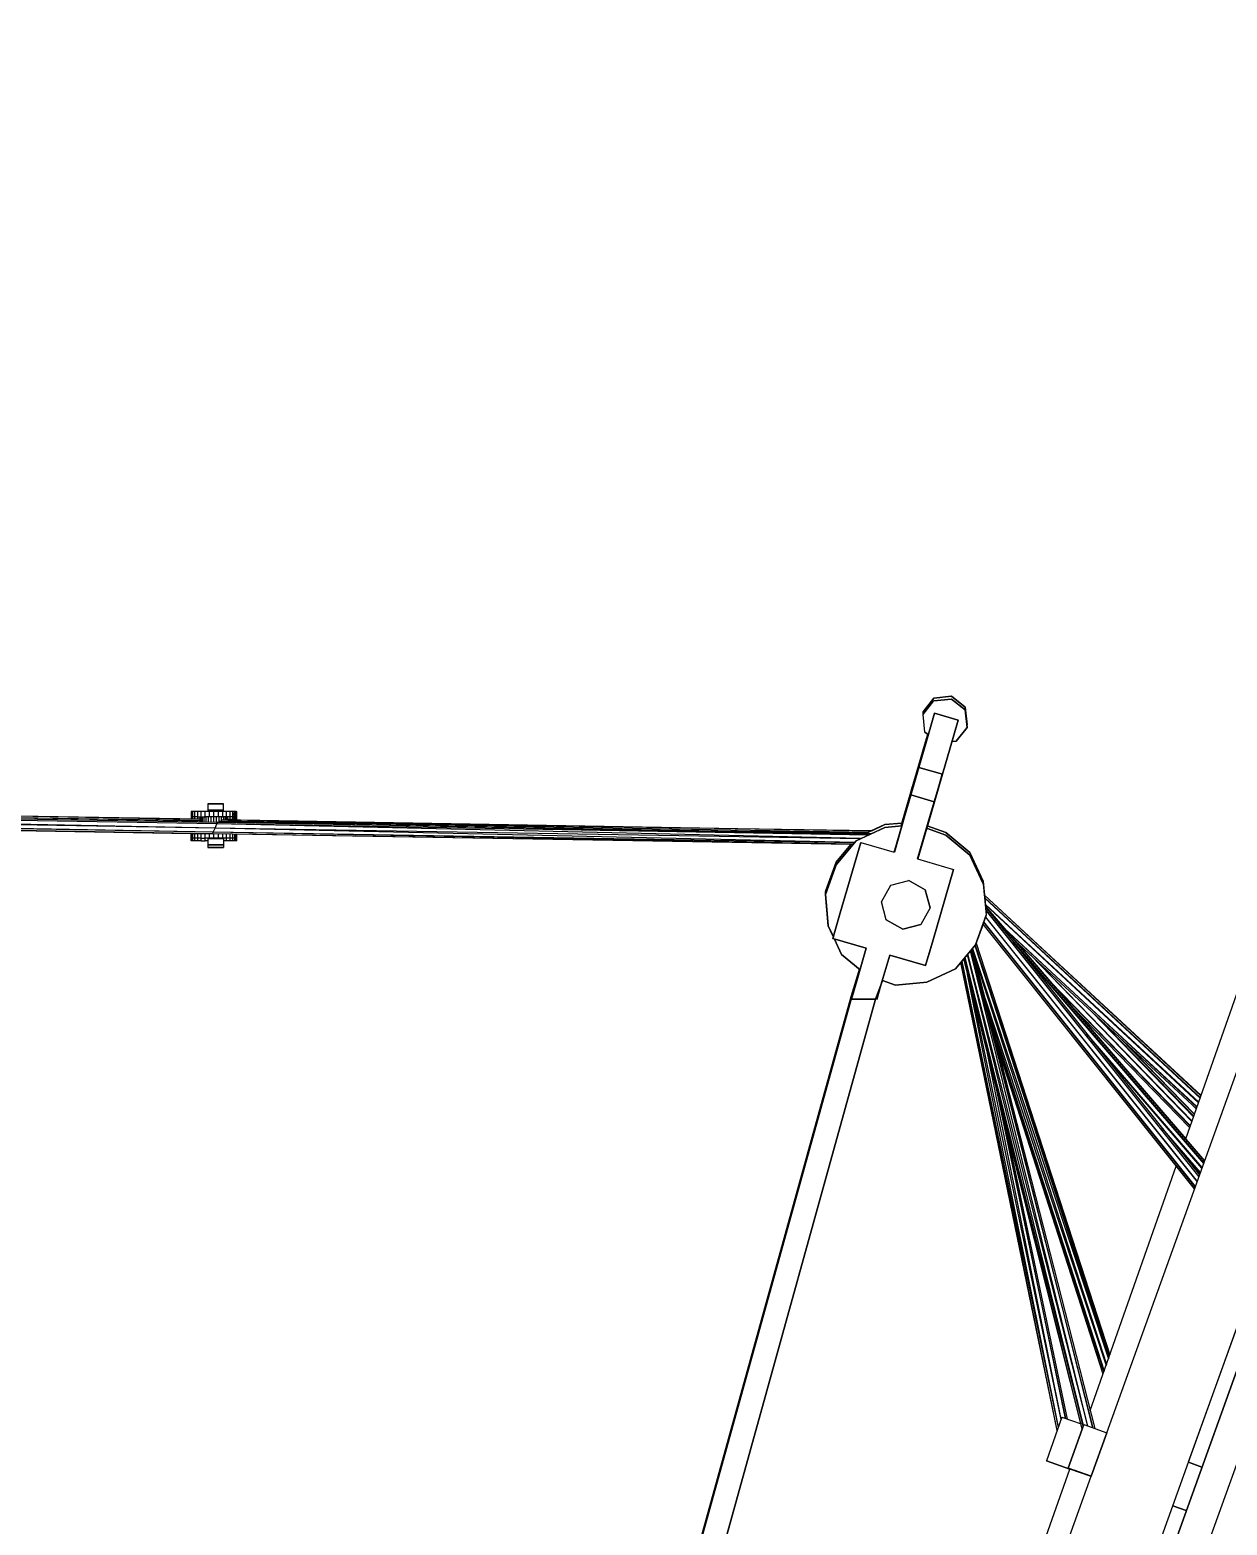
# Model space of a CAD drawing. Extents: x -32 to 51.8, y -51.6 to -5.5.
# Drawn here: x 43.039 to 45.111, y -14.666 to -12.079 of the extents above; entities that cross this region are included whole.
import ezdxf

# ---------------------------------------------------------------- set-up
doc = ezdxf.new("R2010")
doc.units = 0
doc.header["$MEASUREMENT"] = 0
doc.layers.get('0').update_dxf_attribs({"linetype": 'CONTINUOUS'})

msp = doc.modelspace()

# ---------------------------------------------------------------- linework, layer by layer
for p, q in [((45.0392, -13.9979), (45.7139, -12.0792)), ((45.9607, -12.0822), (43.226, -19.6834)), ((43.226, -19.6835), (45.9607, -12.0822)), ((46.012, -12.1007), (43.2774, -19.7019)), ((44.9025, -14.5065), (45.7689, -12.0982)), ((45.9101, -12.149), (45.0436, -14.5573)), ((45.0437, -14.5573), (45.9101, -12.149)), ((44.5846, -13.2593), (44.6035, -13.2356)), ((44.5846, -13.2593), (44.6035, -13.2356)), ((44.6035, -13.2356), (44.5846, -13.2593)), ((44.5846, -13.2639), (44.6035, -13.2402)), ((44.5846, -13.2639), (44.6035, -13.2402)), ((44.5846, -13.2593), (44.5975, -13.2431)), ((44.6338, -13.2322), (44.6035, -13.2356)), ((44.6035, -13.2356), (44.6338, -13.2322)), ((44.6035, -13.2356), (44.6338, -13.2322)), ((44.6035, -13.2356), (44.6035, -13.2356)), ((44.6035, -13.2356), (44.6035, -13.2356)), ((44.6338, -13.2369), (44.6035, -13.2402)), ((44.6035, -13.2402), (44.6338, -13.2369)), ((44.6575, -13.2512), (44.6338, -13.2322)), ((44.6338, -13.2322), (44.6575, -13.2512)), ((44.6397, -13.237), (44.6338, -13.2322)), ((44.6338, -13.2322), (44.6575, -13.2512)), ((44.6338, -13.2322), (44.6397, -13.237)), ((44.6575, -13.2558), (44.6338, -13.2369)), ((44.6338, -13.2369), (44.6575, -13.2558)), ((44.5846, -13.2593), (44.585, -13.2634)), ((44.585, -13.2634), (44.5846, -13.2593)), ((44.5846, -13.2593), (44.5846, -13.2593)), ((44.585, -13.2634), (44.5846, -13.2639)), ((44.5846, -13.2639), (44.585, -13.2634)), ((44.585, -13.2634), (44.5846, -13.2639)), ((44.5846, -13.2639), (44.585, -13.2634)), ((44.5846, -13.2639), (44.585, -13.2634)), ((44.5879, -13.2941), (44.5846, -13.2639)), ((44.5846, -13.2639), (44.5846, -13.2639)), ((44.5846, -13.2639), (44.5846, -13.2639)), ((44.6046, -13.2616), (44.5906, -13.3098)), ((44.5906, -13.3098), (44.6046, -13.2616)), ((44.6452, -13.2734), (44.6046, -13.2616)), ((44.6046, -13.2616), (44.6452, -13.2734)), ((44.6608, -13.2814), (44.6575, -13.2512)), ((44.6608, -13.2814), (44.6575, -13.2512)), ((44.6608, -13.2814), (44.6575, -13.2512)), ((44.6575, -13.2512), (44.6608, -13.2814)), ((44.6575, -13.2512), (44.6608, -13.2814)), ((44.6608, -13.2861), (44.6575, -13.2558)), ((44.6575, -13.2558), (44.6608, -13.2861)), ((44.5879, -13.2941), (44.5938, -13.2988)), ((44.5938, -13.2988), (44.5879, -13.2941)), ((44.5879, -13.2941), (44.5927, -13.298)), ((44.5927, -13.298), (44.5879, -13.2941)), ((44.6312, -13.3216), (44.6452, -13.2734)), ((44.6452, -13.2734), (44.6312, -13.3216)), ((44.6418, -13.3098), (44.6608, -13.2861)), ((44.6418, -13.3098), (44.6608, -13.2861)), ((44.6608, -13.2861), (44.6418, -13.3098)), ((44.6418, -13.3098), (44.6608, -13.2861)), ((44.6608, -13.2861), (44.6418, -13.3098)), ((44.6608, -13.2861), (44.6419, -13.3098)), ((44.6604, -13.282), (44.6608, -13.2814)), ((44.6608, -13.2814), (44.6604, -13.282)), ((44.6608, -13.2814), (44.6604, -13.282)), ((44.6608, -13.2814), (44.6604, -13.282)), ((44.6604, -13.282), (44.6608, -13.2861)), ((44.6608, -13.2861), (44.6608, -13.2861)), ((44.6608, -13.2861), (44.6608, -13.2861)), ((44.5906, -13.3052), (44.5774, -13.3507)), ((44.5906, -13.3052), (44.5774, -13.3507)), ((44.5774, -13.3507), (44.5906, -13.3052)), ((44.5906, -13.3098), (44.5774, -13.3553)), ((44.5774, -13.3553), (44.5906, -13.3098)), ((44.5774, -13.3507), (44.5889, -13.3111)), ((44.5774, -13.3553), (44.5891, -13.3149)), ((44.5889, -13.3157), (44.5774, -13.3553)), ((44.5906, -13.3052), (44.586, -13.3211)), ((44.5906, -13.3052), (44.5872, -13.3169)), ((44.5886, -13.312), (44.5906, -13.3052)), ((44.5906, -13.3052), (44.5927, -13.298)), ((44.5927, -13.298), (44.5906, -13.3052)), ((44.5927, -13.298), (44.5906, -13.3052)), ((44.5906, -13.3052), (44.5927, -13.298)), ((44.5906, -13.3052), (44.5927, -13.298)), ((44.5927, -13.298), (44.5906, -13.3052)), ((44.5906, -13.3052), (44.5927, -13.298)), ((44.5927, -13.298), (44.5906, -13.3052)), ((44.5906, -13.3052), (44.5927, -13.298)), ((44.5927, -13.298), (44.5906, -13.3052)), ((44.5906, -13.3052), (44.5906, -13.3052)), ((44.5906, -13.3052), (44.5906, -13.3052)), ((44.618, -13.3671), (44.6312, -13.3216)), ((44.6312, -13.3216), (44.618, -13.3671)), ((44.6344, -13.3106), (44.6418, -13.3098)), ((44.6418, -13.3098), (44.6344, -13.3106)), ((44.6344, -13.3106), (44.6418, -13.3098)), ((44.6418, -13.3098), (44.6344, -13.3106)), ((44.6344, -13.3106), (44.6418, -13.3098)), ((44.6513, -13.2979), (44.6418, -13.3098)), ((44.6418, -13.3098), (44.6418, -13.3098)), ((38.804, -13.3633), (43.3334, -13.4449)), ((38.804, -13.3633), (43.318, -13.4446)), ((38.804, -13.3633), (43.318, -13.4446)), ((43.3334, -13.4449), (38.804, -13.3664)), ((38.804, -13.3665), (43.3334, -13.4479)), ((38.804, -13.3722), (43.3639, -13.4501)), ((43.3626, -13.453), (38.804, -13.3723)), ((44.5632, -13.3983), (44.5774, -13.3507)), ((44.5632, -13.3983), (44.5774, -13.3507)), ((44.5632, -13.4029), (44.5774, -13.3553)), ((44.5774, -13.3507), (44.5636, -13.3984)), ((44.5774, -13.3553), (44.5636, -13.403)), ((44.5774, -13.3507), (44.5774, -13.3507)), ((44.5774, -13.3507), (44.5774, -13.3507)), ((44.5774, -13.3507), (44.5774, -13.3507)), ((44.5774, -13.3507), (44.5787, -13.351)), ((44.5774, -13.3507), (44.5787, -13.351)), ((44.5774, -13.3507), (44.5774, -13.3507)), ((44.5774, -13.3508), (44.5774, -13.3507)), ((44.5774, -13.3507), (44.5774, -13.3507)), ((44.5774, -13.3507), (44.5774, -13.3507)), ((44.5774, -13.3507), (44.5774, -13.3507)), ((44.5774, -13.3507), (44.5774, -13.3507)), ((44.5774, -13.3507), (44.5774, -13.3507)), ((44.5774, -13.3507), (44.5774, -13.3508)), ((44.5774, -13.3508), (44.5774, -13.3507)), ((44.5774, -13.3507), (44.5774, -13.3507)), ((44.5774, -13.3507), (44.5774, -13.3507)), ((44.5774, -13.3507), (44.5774, -13.3507)), ((44.5774, -13.3507), (44.5774, -13.3507)), ((44.5774, -13.3507), (44.5774, -13.3507)), ((44.5774, -13.3507), (44.5774, -13.3507)), ((44.5774, -13.3507), (44.5774, -13.3507)), ((44.5774, -13.3507), (44.5774, -13.3507)), ((44.5774, -13.3507), (44.5774, -13.3507)), ((44.5774, -13.3507), (44.5774, -13.3507)), ((44.5774, -13.3507), (44.5774, -13.3507)), ((44.5774, -13.3507), (44.5774, -13.3507)), ((44.5774, -13.3507), (44.5774, -13.3507)), ((44.5774, -13.3507), (44.5774, -13.3507)), ((44.5774, -13.3507), (44.5774, -13.3508)), ((44.5774, -13.3507), (44.5774, -13.3507)), ((44.5774, -13.3507), (44.5774, -13.3507)), ((44.5774, -13.3507), (44.5774, -13.3507)), ((44.5787, -13.351), (44.5774, -13.3507)), ((44.5774, -13.3507), (44.5774, -13.3507)), ((44.5774, -13.3553), (44.5774, -13.3553)), ((44.5774, -13.3553), (44.5774, -13.3553)), ((44.5774, -13.3553), (44.618, -13.3671)), ((44.618, -13.3671), (44.5774, -13.3553)), ((44.618, -13.3671), (44.6038, -13.4147)), ((44.6038, -13.4147), (44.618, -13.3671)), ((44.6042, -13.4148), (44.618, -13.3671)), ((44.618, -13.3672), (44.6042, -13.4148)), ((44.618, -13.3672), (44.6042, -13.4148)), ((44.6042, -13.4148), (44.618, -13.3672)), ((44.618, -13.3672), (44.6042, -13.4148)), ((44.6042, -13.4148), (44.618, -13.3672)), ((44.618, -13.3672), (44.6042, -13.4148)), ((44.6042, -13.4148), (44.618, -13.3672)), ((44.618, -13.3672), (44.6042, -13.4148)), ((44.6042, -13.4148), (44.618, -13.3672)), ((44.6179, -13.3672), (44.6042, -13.4148)), ((44.6042, -13.4148), (44.6179, -13.3672)), ((44.618, -13.3672), (44.6042, -13.4148)), ((44.6042, -13.4148), (44.618, -13.3672)), ((44.6179, -13.3673), (44.6042, -13.4148)), ((44.6042, -13.4148), (44.6179, -13.3673)), ((43.3626, -13.453), (38.804, -13.3755)), ((43.3593, -13.4601), (38.804, -13.3758)), ((43.3593, -13.4601), (38.804, -13.3834)), ((43.3561, -13.4672), (38.804, -13.3837)), ((43.3561, -13.4672), (38.804, -13.3913)), ((43.3548, -13.4701), (38.804, -13.3915)), ((38.804, -13.3946), (43.3548, -13.4701)), ((38.8077, -13.3947), (43.318, -13.4695)), ((44.5529, -13.4338), (44.5632, -13.3983)), ((44.5529, -13.4338), (44.5632, -13.3983)), ((44.5636, -13.3984), (44.5533, -13.4339)), ((44.5632, -13.3983), (44.566, -13.3891)), ((44.5636, -13.3984), (44.5632, -13.3983)), ((44.5632, -13.3983), (44.5636, -13.3984)), ((44.5632, -13.3983), (44.5632, -13.3983)), ((44.5632, -13.3983), (44.5632, -13.3983)), ((44.5632, -13.3983), (44.5632, -13.3983)), ((44.5636, -13.3984), (44.5645, -13.3986)), ((44.5645, -13.3986), (44.5636, -13.3984)), ((44.5636, -13.3984), (44.5636, -13.3984)), ((43.3334, -13.4479), (41.2455, -13.4139)), ((43.3471, -13.418), (43.3471, -13.418)), ((43.3742, -13.418), (43.3471, -13.418)), ((43.3471, -13.418), (43.3471, -13.418)), ((43.3742, -13.418), (43.3471, -13.418)), ((43.3471, -13.418), (43.3471, -13.4288)), ((43.3742, -13.418), (43.3471, -13.418)), ((43.3471, -13.418), (43.3742, -13.418)), ((43.3742, -13.418), (43.3471, -13.418)), ((43.3471, -13.418), (43.3471, -13.418)), ((43.3471, -13.418), (43.3471, -13.418)), ((43.3471, -13.418), (43.3471, -13.418)), ((43.3742, -13.418), (43.3742, -13.418)), ((43.3742, -13.418), (43.3742, -13.418)), ((43.3742, -13.4288), (43.3742, -13.418)), ((43.3742, -13.418), (43.3742, -13.418)), ((43.3742, -13.418), (43.3742, -13.418)), ((43.3742, -13.418), (43.3742, -13.418)), ((44.5529, -13.4384), (44.5632, -13.4029)), ((44.5602, -13.4086), (44.5529, -13.4338)), ((44.5636, -13.403), (44.5533, -13.4385)), ((44.5632, -13.4029), (44.6038, -13.4147)), ((44.6038, -13.4147), (44.5632, -13.4029)), ((44.6038, -13.4147), (44.5935, -13.4502)), ((44.5935, -13.4502), (44.6038, -13.4147)), ((44.5935, -13.4502), (44.6038, -13.4147)), ((44.6042, -13.4148), (44.5939, -13.4503)), ((44.5939, -13.4503), (44.6042, -13.4148)), ((44.6042, -13.4148), (44.5939, -13.4503)), ((44.5939, -13.4503), (44.6042, -13.4148)), ((44.6042, -13.4148), (44.5939, -13.4503)), ((44.5939, -13.4503), (44.6042, -13.4148)), ((44.6042, -13.4148), (44.5939, -13.4503)), ((44.5939, -13.4503), (44.6042, -13.4148)), ((44.6042, -13.4148), (44.5939, -13.4503)), ((44.5939, -13.4503), (44.6042, -13.4148)), ((44.6042, -13.4148), (44.5939, -13.4503)), ((44.5939, -13.4503), (44.6042, -13.4148)), ((44.6042, -13.4148), (44.5939, -13.4503)), ((44.5939, -13.4503), (44.6042, -13.4148)), ((44.6042, -13.4148), (44.5939, -13.4503)), ((44.5939, -13.4503), (44.6042, -13.4148)), ((44.6038, -13.4147), (44.6038, -13.4147)), ((44.6038, -13.4147), (44.6038, -13.4147)), ((44.6038, -13.4147), (44.6038, -13.4147)), ((44.6038, -13.4147), (44.6038, -13.4147)), ((44.6038, -13.4147), (44.6038, -13.4147)), ((44.6038, -13.4147), (44.6038, -13.4147)), ((44.6038, -13.4147), (44.6038, -13.4147)), ((44.6042, -13.4148), (44.6042, -13.4148)), ((44.6042, -13.4148), (44.6042, -13.4148)), ((44.6042, -13.4148), (44.6042, -13.4148)), ((44.6042, -13.4148), (44.6042, -13.4148)), ((44.6042, -13.4148), (44.6042, -13.4148)), ((44.6042, -13.4148), (44.6042, -13.4148)), ((44.6042, -13.4148), (44.6042, -13.4148)), ((44.6042, -13.4148), (44.6042, -13.4148)), ((44.6042, -13.4148), (44.6042, -13.4148)), ((44.6042, -13.4148), (44.6042, -13.4148)), ((44.6042, -13.4148), (44.6042, -13.4148)), ((44.6042, -13.4148), (44.6042, -13.4148)), ((43.3187, -13.4314), (43.318, -13.4314)), ((43.318, -13.4314), (43.318, -13.4314)), ((43.3187, -13.4314), (43.318, -13.4314)), ((43.318, -13.4314), (43.318, -13.4405)), ((43.3187, -13.4314), (43.318, -13.4314)), ((43.318, -13.4314), (43.318, -13.4314)), ((43.3187, -13.4405), (43.318, -13.4405)), ((43.318, -13.4405), (43.318, -13.4446)), ((43.321, -13.4314), (43.3187, -13.4314)), ((43.3187, -13.4314), (43.3187, -13.4314)), ((43.321, -13.4314), (43.3187, -13.4314)), ((43.3187, -13.4405), (43.3187, -13.4314)), ((43.321, -13.4405), (43.3187, -13.4405)), ((43.3187, -13.4446), (43.3187, -13.4405)), ((43.3246, -13.4314), (43.321, -13.4314)), ((43.321, -13.4314), (43.321, -13.4314)), ((43.3246, -13.4314), (43.321, -13.4314)), ((43.321, -13.4405), (43.321, -13.4314)), ((43.3246, -13.4314), (43.321, -13.4314)), ((43.3246, -13.4405), (43.321, -13.4405)), ((43.321, -13.4447), (43.321, -13.4405)), ((43.3295, -13.4314), (43.3246, -13.4314)), ((43.3246, -13.4314), (43.3246, -13.4314)), ((43.3295, -13.4314), (43.3246, -13.4314)), ((43.3246, -13.4405), (43.3246, -13.4314)), ((43.3295, -13.4314), (43.3246, -13.4314)), ((43.3246, -13.4314), (43.3246, -13.4314)), ((43.3295, -13.4405), (43.3246, -13.4405)), ((43.3246, -13.4447), (43.3246, -13.4405)), ((43.3355, -13.4314), (43.3295, -13.4314)), ((43.3295, -13.4314), (43.3295, -13.4314)), ((43.3355, -13.4314), (43.3295, -13.4314)), ((43.3295, -13.4405), (43.3295, -13.4314)), ((43.3355, -13.4314), (43.3295, -13.4314)), ((43.3295, -13.4314), (43.3295, -13.4314)), ((43.3295, -13.4405), (43.3441, -13.4405)), ((43.3295, -13.4405), (43.3404, -13.4405)), ((43.3295, -13.4448), (43.3295, -13.4405)), ((43.3337, -13.4405), (43.3334, -13.4405)), ((43.3334, -13.4495), (43.3334, -13.4405)), ((43.3339, -13.4496), (43.3339, -13.4405)), ((43.3352, -13.4496), (43.3352, -13.4405)), ((43.3423, -13.4314), (43.3355, -13.4314)), ((43.3355, -13.4314), (43.3355, -13.4314)), ((43.3423, -13.4314), (43.3355, -13.4314)), ((43.3355, -13.4405), (43.3355, -13.4314)), ((43.3423, -13.4314), (43.3355, -13.4314)), ((43.3355, -13.4314), (43.3355, -13.4314)), ((43.3374, -13.4496), (43.3374, -13.4405)), ((43.3441, -13.4405), (43.3404, -13.4405)), ((43.3404, -13.4497), (43.3404, -13.4405)), ((43.3471, -13.4314), (43.3423, -13.4314)), ((43.3423, -13.4314), (43.3423, -13.4314)), ((43.3497, -13.4314), (43.3423, -13.4314)), ((43.3423, -13.4405), (43.3423, -13.4314)), ((43.3471, -13.4314), (43.3423, -13.4314)), ((43.3423, -13.4314), (43.3423, -13.4314)), ((43.3482, -13.4405), (43.3441, -13.4405)), ((43.3441, -13.4497), (43.3441, -13.4405)), ((43.3471, -13.4288), (43.3471, -13.4314)), ((43.3471, -13.4288), (43.3742, -13.4288)), ((43.3471, -13.4288), (43.3742, -13.4288)), ((43.3527, -13.4405), (43.3482, -13.4405)), ((43.3482, -13.4498), (43.3482, -13.4405)), ((43.3574, -13.4314), (43.3497, -13.4314)), ((43.3497, -13.4405), (43.3497, -13.4314)), ((43.3574, -13.4405), (43.3527, -13.4405)), ((43.3527, -13.4499), (43.3527, -13.4405)), ((43.3651, -13.4314), (43.3574, -13.4314)), ((43.3574, -13.4405), (43.3574, -13.4314)), ((43.3621, -13.4405), (43.3574, -13.4405)), ((43.3574, -13.45), (43.3574, -13.4405)), ((43.3666, -13.4405), (43.3621, -13.4405)), ((43.3621, -13.45), (43.3621, -13.4405)), ((43.3626, -13.453), (43.3639, -13.4501)), ((43.3639, -13.4501), (44.4959, -13.4694)), ((44.4903, -13.472), (43.3639, -13.4501)), ((43.3725, -13.4314), (43.3651, -13.4314)), ((43.3651, -13.4405), (43.3651, -13.4314)), ((43.3707, -13.4405), (43.3666, -13.4405)), ((43.3666, -13.4501), (43.3666, -13.4405)), ((43.3666, -13.4484), (44.4899, -13.4675)), ((44.4955, -13.4649), (43.3666, -13.4484)), ((43.3793, -13.4405), (43.3707, -13.4405)), ((43.3707, -13.4405), (43.3743, -13.4405)), ((43.3707, -13.4485), (43.3707, -13.4405)), ((43.3707, -13.4456), (44.4959, -13.4648)), ((43.3793, -13.4314), (43.3725, -13.4314)), ((43.3725, -13.4405), (43.3725, -13.4314)), ((43.3742, -13.4314), (43.3742, -13.4288)), ((43.3793, -13.4314), (43.3742, -13.4314)), ((43.3793, -13.4314), (43.3742, -13.4314)), ((43.3793, -13.4405), (43.3743, -13.4405)), ((43.3773, -13.4405), (43.3743, -13.4405)), ((43.3743, -13.4456), (43.3743, -13.4405)), ((43.3773, -13.4457), (43.3773, -13.4405)), ((43.3853, -13.4314), (43.3793, -13.4314)), ((43.3793, -13.4314), (43.3793, -13.4314)), ((43.3853, -13.4314), (43.3793, -13.4314)), ((43.3793, -13.4405), (43.3793, -13.4314)), ((43.3853, -13.4314), (43.3793, -13.4314)), ((43.3793, -13.4314), (43.3793, -13.4314)), ((43.3795, -13.4405), (43.3793, -13.4405)), ((43.3809, -13.4405), (43.3795, -13.4405)), ((43.3938, -13.4405), (43.3795, -13.4405)), ((43.3902, -13.4405), (43.3795, -13.4405)), ((43.3795, -13.4457), (43.3795, -13.4405)), ((43.3809, -13.4457), (43.3809, -13.4405)), ((43.3853, -13.4405), (43.3814, -13.4405)), ((43.3814, -13.4457), (43.3814, -13.4405)), ((43.3853, -13.4453), (43.3814, -13.4453)), ((43.3814, -13.4457), (44.4958, -13.4648)), ((43.3814, -13.4457), (44.4958, -13.4648)), ((43.3902, -13.4314), (43.3853, -13.4314)), ((43.3853, -13.4314), (43.3853, -13.4314)), ((43.3902, -13.4314), (43.3853, -13.4314)), ((43.3853, -13.4405), (43.3853, -13.4314)), ((43.3902, -13.4314), (43.3853, -13.4314)), ((43.3853, -13.4314), (43.3853, -13.4314)), ((43.3902, -13.4405), (43.3853, -13.4405)), ((43.3853, -13.4453), (43.3853, -13.4405)), ((43.3902, -13.4453), (43.3853, -13.4453)), ((43.3902, -13.4314), (43.3902, -13.4314)), ((43.3938, -13.4314), (43.3902, -13.4314)), ((43.3938, -13.4314), (43.3902, -13.4314)), ((43.3902, -13.4405), (43.3938, -13.4314)), ((43.3902, -13.4405), (43.3902, -13.4314)), ((43.3902, -13.4314), (43.3902, -13.4314)), ((43.3938, -13.4314), (43.3902, -13.4314)), ((43.3938, -13.4405), (43.3902, -13.4405)), ((43.3902, -13.4405), (43.3938, -13.4405)), ((43.3902, -13.4453), (43.3921, -13.4405)), ((43.3902, -13.4453), (43.3902, -13.4405)), ((43.3938, -13.4453), (43.3902, -13.4453)), ((43.3938, -13.4314), (43.3938, -13.4314)), ((43.3938, -13.4314), (43.3938, -13.4314)), ((43.396, -13.4314), (43.3938, -13.4314)), ((43.396, -13.4314), (43.3938, -13.4314)), ((43.3938, -13.4405), (43.3938, -13.4314)), ((43.396, -13.4405), (43.3938, -13.4405)), ((43.3938, -13.4453), (43.3938, -13.4405)), ((43.396, -13.4453), (43.3938, -13.4453)), ((43.396, -13.4314), (43.3968, -13.4314)), ((43.396, -13.4314), (43.396, -13.4314)), ((43.396, -13.4314), (43.3968, -13.4314)), ((43.396, -13.4405), (43.396, -13.4314)), ((43.396, -13.4314), (43.3968, -13.4314)), ((43.3968, -13.4405), (43.396, -13.4405)), ((43.3968, -13.4405), (43.396, -13.4405)), ((43.396, -13.4453), (43.396, -13.4405)), ((43.3968, -13.4453), (43.396, -13.4453)), ((43.3968, -13.4314), (43.3968, -13.4314)), ((43.3968, -13.4405), (43.3968, -13.4314)), ((43.3968, -13.4314), (43.3968, -13.4314)), ((43.3968, -13.4362), (43.3968, -13.4362)), ((43.3968, -13.4362), (43.3968, -13.4362)), ((43.3968, -13.4362), (43.3968, -13.4362)), ((43.3968, -13.4453), (43.3968, -13.4362)), ((43.3968, -13.4405), (43.3968, -13.4405)), ((44.5182, -13.4543), (44.5478, -13.4515)), ((44.5478, -13.4515), (44.5182, -13.4543)), ((44.5182, -13.4543), (44.5478, -13.4515)), ((44.5182, -13.4543), (44.5478, -13.4515)), ((44.5345, -13.5019), (44.5529, -13.4384)), ((44.5533, -13.4385), (44.5349, -13.502)), ((44.5464, -13.4563), (44.5529, -13.4338)), ((44.5533, -13.4339), (44.5468, -13.4562)), ((44.5478, -13.4515), (44.5529, -13.4338)), ((44.5529, -13.4338), (44.5478, -13.4515)), ((44.5751, -13.5136), (44.5935, -13.4502)), ((44.5935, -13.4502), (44.5751, -13.5136)), ((44.5939, -13.4503), (44.5755, -13.5137)), ((44.5755, -13.5137), (44.5939, -13.4503)), ((44.5935, -13.4502), (44.5905, -13.4604)), ((44.5939, -13.4503), (44.5909, -13.4605)), ((44.5909, -13.4605), (44.5939, -13.4503)), ((44.5935, -13.4502), (44.5917, -13.4562)), ((44.5939, -13.4503), (44.5921, -13.4563)), ((44.5921, -13.4563), (44.5939, -13.4503)), ((44.5939, -13.4503), (44.5921, -13.4563)), ((44.5921, -13.4563), (44.5939, -13.4503)), ((44.5939, -13.4503), (44.5921, -13.4563)), ((44.5921, -13.4563), (44.5939, -13.4503)), ((44.5939, -13.4503), (44.5921, -13.4563)), ((44.5921, -13.4563), (44.5939, -13.4503)), ((44.5939, -13.4503), (44.5921, -13.4563)), ((44.5921, -13.4563), (44.5939, -13.4503)), ((44.5939, -13.4503), (44.5921, -13.4563)), ((44.5921, -13.4563), (44.5939, -13.4503)), ((44.5939, -13.4503), (44.5921, -13.4563)), ((44.5921, -13.4563), (44.5939, -13.4503)), ((44.5939, -13.4503), (44.5921, -13.4563)), ((44.5921, -13.4563), (44.5939, -13.4503)), ((44.5939, -13.4503), (44.5921, -13.4563)), ((44.5921, -13.4563), (44.5939, -13.4503)), ((44.5939, -13.4503), (44.5921, -13.4563)), ((44.5921, -13.4563), (44.5939, -13.4503)), ((44.5939, -13.4503), (44.5921, -13.4563)), ((44.5921, -13.4563), (44.5939, -13.4503)), ((44.5939, -13.4503), (44.5921, -13.4563)), ((44.5921, -13.4563), (44.5939, -13.4503)), ((44.5939, -13.4503), (44.5921, -13.4563)), ((44.5921, -13.4563), (44.5939, -13.4503)), ((44.5939, -13.4503), (44.5921, -13.4563)), ((44.5921, -13.4563), (44.5939, -13.4503)), ((44.5935, -13.4502), (44.5935, -13.4502)), ((44.5935, -13.4502), (44.5935, -13.4502)), ((44.5935, -13.4502), (44.5935, -13.4502)), ((44.5935, -13.4502), (44.5935, -13.4502)), ((44.5935, -13.4502), (44.5935, -13.4502)), ((44.5935, -13.4502), (44.5935, -13.4502)), ((44.5939, -13.4503), (44.5939, -13.4503)), ((44.5939, -13.4503), (44.5939, -13.4503)), ((44.5939, -13.4503), (44.5939, -13.4503)), ((44.5939, -13.4503), (44.5939, -13.4503)), ((44.5939, -13.4503), (44.5939, -13.4503)), ((44.5939, -13.4503), (44.5939, -13.4503)), ((44.5939, -13.4503), (44.5939, -13.4503)), ((44.5939, -13.4503), (44.5939, -13.4503)), ((44.5939, -13.4503), (44.5939, -13.4503)), ((44.5939, -13.4503), (44.5939, -13.4503)), ((44.5939, -13.4503), (44.5939, -13.4503)), ((44.5939, -13.4503), (44.5939, -13.4503)), ((44.5939, -13.4503), (44.5939, -13.4503)), ((44.5939, -13.4503), (44.5939, -13.4503)), ((44.5939, -13.4503), (44.5939, -13.4503)), ((44.5939, -13.4503), (44.5939, -13.4503)), ((43.318, -13.4775), (43.318, -13.4695)), ((43.3187, -13.4775), (43.318, -13.4775)), ((43.318, -13.4823), (43.318, -13.4775)), ((43.3187, -13.4775), (43.3187, -13.4695)), ((43.321, -13.4775), (43.3187, -13.4775)), ((43.3187, -13.4823), (43.3187, -13.4775)), ((43.321, -13.4775), (43.321, -13.4695)), ((43.3246, -13.4775), (43.321, -13.4775)), ((43.321, -13.4823), (43.321, -13.4775)), ((43.3246, -13.4775), (43.3246, -13.4696)), ((43.3295, -13.4775), (43.3246, -13.4775)), ((43.3246, -13.4823), (43.3246, -13.4775)), ((43.3295, -13.4775), (43.3295, -13.4697)), ((43.3355, -13.4775), (43.3295, -13.4775)), ((43.3295, -13.4823), (43.3295, -13.4775)), ((43.3355, -13.4775), (43.3355, -13.4698)), ((43.3355, -13.4775), (43.3423, -13.4775)), ((43.3355, -13.4823), (43.3355, -13.4775)), ((43.3423, -13.4775), (43.3423, -13.4699)), ((43.3497, -13.4775), (43.3423, -13.4775)), ((43.3423, -13.4823), (43.3423, -13.4775)), ((43.3471, -13.4775), (43.3471, -13.4782)), ((43.3497, -13.4775), (43.3497, -13.47)), ((43.3574, -13.4775), (43.3497, -13.4775)), ((43.3548, -13.4701), (43.3561, -13.4672)), ((44.4635, -13.4885), (43.3548, -13.4701)), ((43.3561, -13.4672), (43.3593, -13.4601)), ((44.4658, -13.4857), (43.3561, -13.4672)), ((44.4636, -13.4883), (43.3561, -13.4672)), ((43.3574, -13.4775), (43.3574, -13.4701)), ((43.3651, -13.4775), (43.3574, -13.4775)), ((43.3593, -13.4601), (43.3626, -13.453)), ((44.4756, -13.4789), (43.3593, -13.4601)), ((44.4662, -13.4852), (43.3593, -13.4601)), ((44.4899, -13.4722), (43.3626, -13.453)), ((44.4765, -13.4784), (43.3626, -13.453)), ((43.3651, -13.4775), (43.3651, -13.4703)), ((43.3725, -13.4775), (43.3651, -13.4775)), ((43.3725, -13.4775), (43.3725, -13.4704)), ((43.3793, -13.4775), (43.3725, -13.4775)), ((43.3742, -13.4782), (43.3742, -13.4775)), ((43.3793, -13.4775), (43.3793, -13.4705)), ((43.3853, -13.4775), (43.3793, -13.4775)), ((43.3793, -13.4823), (43.3793, -13.4775)), ((43.3853, -13.4775), (43.3853, -13.4706)), ((43.3902, -13.4775), (43.3853, -13.4775)), ((43.3853, -13.4823), (43.3853, -13.4775)), ((43.3902, -13.4775), (43.3902, -13.4707)), ((43.3938, -13.4775), (43.3902, -13.4775)), ((43.3902, -13.4823), (43.3902, -13.4775)), ((43.3938, -13.4775), (43.3938, -13.4707)), ((43.396, -13.4775), (43.3938, -13.4775)), ((43.3938, -13.4823), (43.3938, -13.4775)), ((43.396, -13.4775), (43.396, -13.4708)), ((43.3968, -13.4775), (43.396, -13.4775)), ((43.396, -13.4823), (43.396, -13.4775)), ((43.3968, -13.4775), (43.3968, -13.4708)), ((44.4597, -13.4884), (43.3968, -13.4708)), ((43.3968, -13.4823), (43.3968, -13.4775)), ((44.2649, -13.4655), (44.4891, -13.4679)), ((44.5182, -13.459), (44.4688, -13.482)), ((44.4688, -13.482), (44.5182, -13.459)), ((44.5182, -13.4543), (44.4863, -13.4692)), ((44.4863, -13.4692), (44.5182, -13.4543)), ((44.4958, -13.4648), (44.5182, -13.4543)), ((44.4958, -13.4648), (44.5182, -13.4543)), ((44.5182, -13.459), (44.5478, -13.4561)), ((44.5478, -13.4561), (44.5182, -13.459)), ((44.5905, -13.4604), (44.6237, -13.4724)), ((44.6237, -13.4724), (44.5905, -13.4604)), ((44.5917, -13.4562), (44.6237, -13.4678)), ((44.6237, -13.4678), (44.5917, -13.4562)), ((44.5917, -13.4562), (44.6237, -13.4678)), ((44.5917, -13.4562), (44.6237, -13.4678)), ((44.6237, -13.4678), (44.5917, -13.4562)), ((44.6237, -13.4678), (44.6657, -13.5025)), ((44.6657, -13.5025), (44.6237, -13.4678)), ((44.6657, -13.5025), (44.6237, -13.4678)), ((44.6237, -13.4678), (44.6237, -13.4678)), ((44.6237, -13.4678), (44.6237, -13.4678)), ((44.6237, -13.4678), (44.6237, -13.4678)), ((44.6657, -13.5025), (44.6237, -13.4678)), ((44.6237, -13.4678), (44.6237, -13.4678)), ((44.6237, -13.4724), (44.6657, -13.5071)), ((44.6657, -13.5071), (44.6237, -13.4724)), ((43.3187, -13.4823), (43.318, -13.4823)), ((43.321, -13.4823), (43.3187, -13.4823)), ((43.3246, -13.4823), (43.321, -13.4823)), ((43.3295, -13.4823), (43.3246, -13.4823)), ((43.3355, -13.4823), (43.3295, -13.4823)), ((43.3355, -13.4823), (43.3423, -13.4823)), ((43.3471, -13.4823), (43.3423, -13.4823)), ((43.3471, -13.4782), (43.3471, -13.489)), ((43.3471, -13.4782), (43.3471, -13.4782)), ((43.3471, -13.4782), (43.3471, -13.4782)), ((43.3471, -13.4782), (43.3471, -13.4782)), ((43.3471, -13.4782), (43.3742, -13.4782)), ((43.3471, -13.4782), (43.3742, -13.4782)), ((43.3742, -13.489), (43.3471, -13.489)), ((43.3471, -13.489), (43.3742, -13.489)), ((43.3471, -13.489), (43.3471, -13.4938)), ((43.3742, -13.4938), (43.3471, -13.4938)), ((43.3471, -13.4938), (43.3742, -13.4938)), ((43.3742, -13.4782), (43.3742, -13.489)), ((43.3742, -13.4782), (43.3742, -13.4782)), ((43.3742, -13.4782), (43.3742, -13.4782)), ((43.3793, -13.4823), (43.3742, -13.4823)), ((43.3742, -13.489), (43.3742, -13.4938)), ((43.3853, -13.4823), (43.3793, -13.4823)), ((43.3902, -13.4823), (43.3853, -13.4823)), ((43.3938, -13.4823), (43.3902, -13.4823)), ((43.396, -13.4823), (43.3938, -13.4823)), ((43.3968, -13.4823), (43.396, -13.4823)), ((44.4688, -13.482), (44.4341, -13.524)), ((44.4341, -13.524), (44.4688, -13.482)), ((44.4597, -13.4884), (44.4341, -13.5194)), ((44.4341, -13.5194), (44.4597, -13.4884)), ((44.4341, -13.5194), (44.4597, -13.4884)), ((44.4341, -13.5194), (44.4597, -13.4884)), ((44.4412, -13.607), (44.4766, -13.4851)), ((44.4766, -13.4851), (44.4412, -13.607)), ((44.4766, -13.4851), (44.5345, -13.5019)), ((44.6657, -13.5025), (44.6888, -13.5519)), ((44.6888, -13.5519), (44.6657, -13.5025)), ((44.6888, -13.5519), (44.6657, -13.5025)), ((44.6657, -13.5025), (44.6888, -13.5519)), ((44.6888, -13.5519), (44.6657, -13.5025)), ((44.4341, -13.5194), (44.4155, -13.5706)), ((44.4155, -13.5706), (44.4341, -13.5194)), ((44.4155, -13.5706), (44.4341, -13.5194)), ((44.4341, -13.524), (44.4155, -13.5753)), ((44.4155, -13.5753), (44.4341, -13.524)), ((44.4164, -13.5682), (44.4341, -13.5194)), ((44.5751, -13.5136), (44.6371, -13.5316)), ((44.6657, -13.5071), (44.6888, -13.5565)), ((44.6888, -13.5565), (44.6657, -13.5071)), ((44.5286, -13.5592), (44.5601, -13.5507)), ((44.5601, -13.5507), (44.5885, -13.5669)), ((44.5885, -13.5669), (44.5601, -13.5507)), ((44.6018, -13.6536), (44.6371, -13.5316)), ((44.6018, -13.6536), (44.6371, -13.5316)), ((44.6371, -13.5316), (44.6018, -13.6536)), ((44.6371, -13.5316), (44.6018, -13.6536)), ((44.6371, -13.5316), (44.6371, -13.5316)), ((44.6888, -13.5519), (44.6939, -13.6062)), ((44.6888, -13.5519), (44.6888, -13.5519)), ((44.6888, -13.5519), (44.6888, -13.5519)), ((44.6888, -13.5519), (44.6888, -13.5519)), ((44.6888, -13.5519), (44.6888, -13.5519)), ((44.6911, -13.576), (44.689, -13.5542)), ((44.4155, -13.5706), (44.4158, -13.5743)), ((44.4158, -13.5743), (44.4155, -13.5706)), ((44.4155, -13.5706), (44.4158, -13.5743)), ((44.4155, -13.5753), (44.4158, -13.5743)), ((44.4158, -13.5743), (44.4155, -13.5753)), ((44.4155, -13.5753), (44.4158, -13.5743)), ((44.4155, -13.5752), (44.4158, -13.5743)), ((44.4155, -13.5753), (44.4206, -13.6295)), ((44.4206, -13.6295), (44.4155, -13.5753)), ((44.4155, -13.5753), (44.4206, -13.6295)), ((44.4155, -13.5753), (44.4155, -13.5753)), ((44.4155, -13.5753), (44.4155, -13.5753)), ((44.4155, -13.5753), (44.4155, -13.5753)), ((44.4156, -13.5716), (44.4158, -13.5743)), ((44.5124, -13.5876), (44.5286, -13.5592)), ((44.5885, -13.5669), (44.5971, -13.5984)), ((44.5971, -13.5984), (44.5885, -13.5669)), ((44.6888, -13.5565), (44.6939, -13.6108)), ((44.6911, -13.576), (45.0656, -13.9229)), ((45.0654, -13.9235), (44.6911, -13.5761)), ((44.6915, -13.5809), (45.0644, -13.9262)), ((45.0639, -13.9277), (44.6916, -13.5812)), ((44.4166, -13.5874), (44.4206, -13.6295)), ((44.4284, -13.6514), (44.4412, -13.607)), ((44.4412, -13.607), (44.4284, -13.6514)), ((44.4284, -13.6514), (44.4412, -13.607)), ((44.5209, -13.6191), (44.5124, -13.5876)), ((44.5124, -13.5876), (44.5124, -13.5876)), ((44.5971, -13.5984), (44.5808, -13.6268)), ((44.5971, -13.5984), (44.5971, -13.5984)), ((44.5971, -13.5984), (44.5971, -13.5984)), ((45.0616, -13.9343), (44.6927, -13.5927)), ((45.0611, -13.9358), (44.6927, -13.593)), ((44.693, -13.5964), (45.0719, -14.0358)), ((45.0717, -14.0362), (44.693, -13.5965)), ((44.6931, -13.5974), (45.063, -14.0603)), ((44.6936, -13.6031), (45.0619, -14.0635)), ((44.6939, -13.6062), (44.6936, -13.6071)), ((44.6937, -13.6032), (45.0618, -14.0639)), ((44.4206, -13.6295), (44.4293, -13.6481)), ((44.4293, -13.6481), (44.4206, -13.6295)), ((44.4293, -13.6481), (44.4206, -13.6295)), ((44.4206, -13.6295), (44.4206, -13.6295)), ((44.4206, -13.6295), (44.4206, -13.6295)), ((44.4285, -13.6464), (44.4206, -13.6295)), ((44.4206, -13.6295), (44.4206, -13.6295)), ((44.4206, -13.6295), (44.4285, -13.6464)), ((44.4206, -13.6295), (44.4285, -13.6464)), ((44.4206, -13.6295), (44.4206, -13.6295)), ((44.4206, -13.6295), (44.4206, -13.6295)), ((44.4206, -13.6295), (44.4206, -13.6295)), ((44.4206, -13.6295), (44.4285, -13.6464)), ((44.4206, -13.6295), (44.4285, -13.6464)), ((44.5493, -13.6354), (44.5209, -13.6191)), ((44.5209, -13.6191), (44.5209, -13.6191)), ((44.5209, -13.6191), (44.5493, -13.6354)), ((44.5808, -13.6268), (44.5493, -13.6354)), ((44.5493, -13.6354), (44.5808, -13.6268)), ((44.5808, -13.6268), (44.5808, -13.6268)), ((44.6939, -13.6108), (44.6753, -13.662)), ((44.6939, -13.6108), (44.6753, -13.662)), ((44.6753, -13.662), (44.6939, -13.6108)), ((44.6939, -13.6108), (44.6753, -13.662)), ((44.6753, -13.662), (44.6883, -13.6264)), ((44.6883, -13.6264), (44.6753, -13.662)), ((45.0545, -14.0841), (44.6883, -13.6263)), ((45.0543, -14.0845), (44.6883, -13.6264)), ((45.0559, -14.0801), (44.6896, -13.6227)), ((45.0556, -14.081), (44.6896, -13.6228)), ((44.6926, -13.6143), (45.0587, -14.0724)), ((44.6927, -13.6142), (45.059, -14.0715)), ((44.6939, -13.6108), (44.6939, -13.6108)), ((44.6939, -13.6108), (44.6939, -13.6108)), ((44.6939, -13.6108), (44.6939, -13.6108)), ((44.7246, -13.6331), (45.0587, -13.9424)), ((44.4285, -13.6464), (44.4284, -13.6468)), ((44.4284, -13.6468), (44.4285, -13.6464)), ((44.4284, -13.6468), (44.4285, -13.6464)), ((44.4284, -13.6468), (44.4285, -13.6464)), ((44.4285, -13.6464), (44.4284, -13.6468)), ((44.4284, -13.6468), (44.4285, -13.6464)), ((44.4285, -13.6464), (44.4284, -13.6468)), ((44.4284, -13.6468), (44.4285, -13.6464)), ((44.4285, -13.6464), (44.4284, -13.6468)), ((44.4284, -13.6468), (44.4285, -13.6464)), ((44.4285, -13.6464), (44.4284, -13.6468)), ((44.4284, -13.6468), (44.4285, -13.6464)), ((44.4285, -13.6464), (44.4284, -13.6468)), ((44.4284, -13.6468), (44.4285, -13.6464)), ((44.4285, -13.6464), (44.4284, -13.6468)), ((44.4284, -13.6468), (44.4285, -13.6464)), ((44.4284, -13.6468), (44.4285, -13.6464)), ((44.4285, -13.6464), (44.4284, -13.6468)), ((44.4284, -13.6468), (44.4285, -13.6464)), ((44.4285, -13.6464), (44.4284, -13.6468)), ((44.4284, -13.6468), (44.4285, -13.6464)), ((44.4285, -13.6464), (44.4284, -13.6468)), ((44.4284, -13.6468), (44.4285, -13.6464)), ((44.4285, -13.6464), (44.4284, -13.6468)), ((44.4284, -13.6468), (44.4285, -13.6464)), ((44.4285, -13.6464), (44.4284, -13.6468)), ((44.4284, -13.6468), (44.4285, -13.6464)), ((44.4285, -13.6464), (44.4284, -13.6468)), ((44.4284, -13.6468), (44.4285, -13.6464)), ((44.4285, -13.6464), (44.4284, -13.6468)), ((44.4284, -13.6468), (44.4285, -13.6464)), ((44.4284, -13.6468), (44.4288, -13.6469)), ((44.4284, -13.6468), (44.4284, -13.6468)), ((44.4284, -13.6468), (44.4284, -13.6468)), ((44.4284, -13.6468), (44.4288, -13.6469)), ((44.4284, -13.6468), (44.4288, -13.6469)), ((44.4288, -13.6469), (44.4284, -13.6468)), ((44.4284, -13.6468), (44.4288, -13.6469)), ((44.4288, -13.6469), (44.4284, -13.6468)), ((44.4284, -13.6468), (44.4284, -13.6468)), ((44.4284, -13.6468), (44.4288, -13.6469)), ((44.4284, -13.6468), (44.4284, -13.6468)), ((44.4284, -13.6468), (44.4284, -13.6468)), ((44.4284, -13.6468), (44.4284, -13.6468)), ((44.4284, -13.6468), (44.4284, -13.6468)), ((44.4284, -13.6468), (44.4288, -13.6469)), ((44.4288, -13.6469), (44.4284, -13.6468)), ((44.4284, -13.6468), (44.4284, -13.6468)), ((44.4284, -13.6468), (44.4288, -13.6469)), ((44.4284, -13.6468), (44.4284, -13.6468)), ((44.4284, -13.6468), (44.4284, -13.6468)), ((44.4284, -13.6468), (44.4284, -13.6468)), ((44.4284, -13.6468), (44.4284, -13.6468)), ((44.4284, -13.6468), (44.4284, -13.6468)), ((44.4284, -13.6468), (44.4284, -13.6468)), ((44.4284, -13.6468), (44.4284, -13.6468)), ((44.4284, -13.6468), (44.4284, -13.6468)), ((44.4284, -13.6468), (44.4284, -13.6468)), ((44.4284, -13.6468), (44.4284, -13.6468)), ((44.4284, -13.6468), (44.4284, -13.6468)), ((44.4284, -13.6468), (44.4284, -13.6468)), ((44.4284, -13.6468), (44.4288, -13.6469)), ((44.4284, -13.6468), (44.4284, -13.6468)), ((44.4284, -13.6468), (44.4284, -13.6468)), ((44.4284, -13.6468), (44.4284, -13.6468)), ((44.4284, -13.6468), (44.4284, -13.6468)), ((44.4284, -13.6468), (44.4284, -13.6468)), ((44.4284, -13.6468), (44.4284, -13.6468)), ((44.4284, -13.6468), (44.4284, -13.6468)), ((44.4293, -13.6481), (44.4284, -13.6514)), ((44.4284, -13.6514), (44.4293, -13.6481)), ((44.4293, -13.6481), (44.4284, -13.6514)), ((44.4284, -13.6514), (44.4293, -13.6481)), ((44.4293, -13.6481), (44.4284, -13.6514)), ((44.4284, -13.6514), (44.4293, -13.6481)), ((44.4293, -13.6481), (44.4284, -13.6514)), ((44.4284, -13.6514), (44.4293, -13.6481)), ((44.4293, -13.6481), (44.4284, -13.6514)), ((44.4284, -13.6514), (44.4293, -13.6481)), ((44.4293, -13.6481), (44.4284, -13.6514)), ((44.4284, -13.6514), (44.4293, -13.6481)), ((44.4293, -13.6481), (44.4284, -13.6514)), ((44.4284, -13.6514), (44.4293, -13.6481)), ((44.4293, -13.6481), (44.4284, -13.6514)), ((44.4284, -13.6514), (44.4293, -13.6481)), ((44.4293, -13.6481), (44.4284, -13.6514)), ((44.4284, -13.6514), (44.4293, -13.6481)), ((44.4293, -13.6481), (44.4284, -13.6514)), ((44.4284, -13.6514), (44.4293, -13.6481)), ((44.4284, -13.6514), (44.4293, -13.6481)), ((44.4293, -13.6481), (44.4284, -13.6514)), ((44.4284, -13.6514), (44.4293, -13.6481)), ((44.4293, -13.6481), (44.4284, -13.6514)), ((44.4284, -13.6514), (44.4293, -13.6481)), ((44.4293, -13.6481), (44.4284, -13.6514)), ((44.4284, -13.6514), (44.4293, -13.6481)), ((44.4293, -13.6481), (44.4284, -13.6514)), ((44.4284, -13.6514), (44.4293, -13.6481)), ((44.4284, -13.6514), (44.4313, -13.6523)), ((44.4284, -13.6514), (44.4284, -13.6514)), ((44.4284, -13.6514), (44.4863, -13.6682)), ((44.4863, -13.6682), (44.4284, -13.6514)), ((44.4284, -13.6514), (44.4284, -13.6514)), ((44.4313, -13.6523), (44.4284, -13.6514)), ((44.4284, -13.6514), (44.4284, -13.6514)), ((44.4284, -13.6514), (44.4284, -13.6514)), ((44.4284, -13.6514), (44.4284, -13.6514)), ((44.4284, -13.6514), (44.4284, -13.6514)), ((44.4284, -13.6514), (44.4284, -13.6514)), ((44.4284, -13.6514), (44.4284, -13.6514)), ((44.4284, -13.6514), (44.4284, -13.6514)), ((44.4284, -13.6514), (44.4284, -13.6514)), ((44.4284, -13.6514), (44.4284, -13.6514)), ((44.4284, -13.6514), (44.4284, -13.6514)), ((44.4284, -13.6514), (44.4284, -13.6514)), ((44.4284, -13.6514), (44.4284, -13.6514)), ((44.4284, -13.6514), (44.4284, -13.6514)), ((44.4284, -13.6514), (44.4284, -13.6514)), ((44.4284, -13.6514), (44.4284, -13.6514)), ((44.4284, -13.6514), (44.4284, -13.6514)), ((44.4284, -13.6514), (44.4284, -13.6514)), ((44.4284, -13.6514), (44.4284, -13.6514)), ((44.4863, -13.6682), (44.4284, -13.6514)), ((44.4284, -13.6514), (44.4284, -13.6514)), ((44.4284, -13.6514), (44.4863, -13.6682)), ((44.4284, -13.6514), (44.4284, -13.6514)), ((44.4284, -13.6514), (44.4284, -13.6514)), ((44.4284, -13.6514), (44.4284, -13.6514)), ((44.4284, -13.6514), (44.4284, -13.6514)), ((44.4284, -13.6514), (44.4284, -13.6514)), ((44.4284, -13.6514), (44.4284, -13.6514)), ((44.4284, -13.6514), (44.4284, -13.6514)), ((44.4284, -13.6514), (44.4284, -13.6514)), ((44.4284, -13.6514), (44.4284, -13.6514)), ((44.4293, -13.6481), (44.4288, -13.6469)), ((44.4288, -13.6469), (44.4293, -13.6481)), ((44.4288, -13.6469), (44.4293, -13.6481)), ((44.4288, -13.6469), (44.4293, -13.6481)), ((44.4288, -13.6469), (44.4293, -13.6481)), ((44.4313, -13.6523), (44.4437, -13.6789)), ((44.4437, -13.6789), (44.4313, -13.6523)), ((44.4437, -13.6789), (44.4313, -13.6523)), ((44.4437, -13.6789), (44.4313, -13.6523)), ((44.4313, -13.6523), (44.4437, -13.6789)), ((44.4313, -13.6523), (44.4437, -13.6789)), ((44.4313, -13.6523), (44.4437, -13.6789)), ((44.4313, -13.6523), (44.4437, -13.6789)), ((44.5493, -13.6354), (44.5493, -13.6354)), ((44.5889, -13.698), (44.6018, -13.6536)), ((44.5889, -13.698), (44.6018, -13.6536)), ((44.6018, -13.6536), (44.5889, -13.698)), ((44.6018, -13.6536), (44.5932, -13.6831)), ((45.0585, -13.943), (44.7255, -13.6341)), ((44.7375, -13.653), (45.0706, -14.0393)), ((45.0702, -14.0403), (44.7416, -13.6581)), ((45.0576, -13.9458), (44.7437, -13.6552)), ((44.7437, -13.6552), (45.0392, -13.9979)), ((44.4437, -13.6789), (44.4756, -13.7052)), ((44.4756, -13.7052), (44.4437, -13.6789)), ((44.4756, -13.7052), (44.4437, -13.6789)), ((44.4437, -13.6789), (44.4437, -13.6789)), ((44.4863, -13.6682), (44.4712, -13.7204)), ((44.4712, -13.7204), (44.4863, -13.6682)), ((44.5117, -13.7321), (44.5269, -13.68)), ((44.5269, -13.68), (44.5117, -13.7321)), ((44.5117, -13.7321), (44.5269, -13.68)), ((44.5269, -13.68), (44.5117, -13.7321)), ((44.5889, -13.698), (44.5269, -13.68)), ((44.5269, -13.68), (44.5889, -13.698)), ((44.5889, -13.698), (44.5269, -13.68)), ((44.6406, -13.704), (44.6753, -13.662)), ((44.6753, -13.662), (44.6406, -13.704)), ((44.86, -14.4994), (44.6568, -13.6844)), ((44.8619, -14.4943), (44.6572, -13.684)), ((44.862, -14.4939), (44.6614, -13.6788)), ((44.8698, -14.4948), (44.6623, -13.6778)), ((44.87, -14.4948), (44.6665, -13.6727)), ((44.6674, -13.6716), (44.8784, -14.4979)), ((44.8785, -14.4979), (44.6691, -13.6695)), ((44.6753, -13.662), (44.6695, -13.6691)), ((44.6695, -13.6691), (44.6753, -13.662)), ((44.6695, -13.6691), (44.6753, -13.662)), ((44.6695, -13.6691), (44.6753, -13.662)), ((44.6695, -13.6691), (44.882, -14.4991)), ((44.6701, -13.6683), (44.9054, -14.3783)), ((44.6704, -13.6724), (44.902, -14.3882)), ((44.6744, -13.6631), (44.9061, -14.3765)), ((44.6748, -13.6627), (44.9075, -14.3724)), ((44.6753, -13.662), (44.6753, -13.662)), ((44.6753, -13.662), (44.6753, -13.662)), ((44.6762, -13.6596), (44.9078, -14.3716)), ((45.0498, -13.968), (44.7708, -13.6803)), ((45.0501, -13.9671), (44.7749, -13.6841)), ((44.4533, -13.6868), (44.4745, -13.7043)), ((44.4712, -13.7158), (44.4745, -13.7043)), ((44.4745, -13.7043), (44.4712, -13.7158)), ((44.4745, -13.7043), (44.4712, -13.7158)), ((44.4712, -13.7158), (44.4745, -13.7043)), ((44.4712, -13.7158), (44.4745, -13.7043)), ((44.4712, -13.7158), (44.4745, -13.7043)), ((44.4712, -13.7158), (44.4745, -13.7043)), ((44.5912, -13.7271), (44.6406, -13.704)), ((44.6406, -13.704), (44.5912, -13.7271)), ((44.6406, -13.704), (44.5912, -13.7271)), ((44.6406, -13.704), (44.5912, -13.7271)), ((44.5912, -13.7271), (44.6406, -13.704)), ((44.6551, -13.6865), (44.6406, -13.704)), ((44.6406, -13.704), (44.6551, -13.6865)), ((44.6406, -13.704), (44.6551, -13.6865)), ((44.6406, -13.704), (44.6499, -13.6928)), ((44.6406, -13.704), (44.6406, -13.704)), ((44.6406, -13.704), (44.6406, -13.704)), ((44.8168, -14.5027), (44.6499, -13.6928)), ((44.8168, -14.5025), (44.6516, -13.6907)), ((44.8188, -14.4971), (44.652, -13.6903)), ((44.86, -14.4996), (44.6551, -13.6865)), ((44.4601, -13.7515), (44.4712, -13.7158)), ((44.4601, -13.7515), (44.4712, -13.7158)), ((44.4601, -13.7515), (44.4712, -13.7158)), ((44.4601, -13.7515), (44.4712, -13.7158)), ((44.4601, -13.7515), (44.4712, -13.7158)), ((44.4601, -13.7515), (44.4712, -13.7158)), ((44.4601, -13.7562), (44.4712, -13.7204)), ((44.4712, -13.7158), (44.4607, -13.7517)), ((44.4712, -13.7204), (44.4607, -13.7563)), ((44.5117, -13.7321), (44.5023, -13.7562)), ((44.5023, -13.7562), (44.5117, -13.7321)), ((44.5117, -13.7321), (44.5046, -13.7568)), ((44.5046, -13.7568), (44.5117, -13.7321)), ((44.5117, -13.7321), (44.5046, -13.7568)), ((44.5046, -13.7568), (44.5117, -13.7321)), ((44.5117, -13.7321), (44.5046, -13.7568)), ((44.5046, -13.7568), (44.5117, -13.7321)), ((44.5117, -13.7321), (44.5046, -13.7568)), ((44.5046, -13.7568), (44.5117, -13.7321)), ((44.5117, -13.7321), (44.5046, -13.7568)), ((44.5046, -13.7568), (44.5117, -13.7321)), ((44.5117, -13.7321), (44.5046, -13.7568)), ((44.5046, -13.7568), (44.5117, -13.7321)), ((44.5117, -13.7321), (44.5046, -13.7568)), ((44.5046, -13.7568), (44.5117, -13.7321)), ((44.5117, -13.7322), (44.5046, -13.7568)), ((44.5046, -13.7568), (44.5117, -13.7322)), ((44.5117, -13.7321), (44.5141, -13.7239)), ((44.5117, -13.7321), (44.5141, -13.7239)), ((44.5141, -13.7239), (44.5117, -13.7321)), ((44.5117, -13.7321), (44.5141, -13.7239)), ((44.5117, -13.7321), (44.5141, -13.7239)), ((44.5141, -13.7239), (44.5117, -13.7321)), ((44.5117, -13.7321), (44.5141, -13.7239)), ((44.5141, -13.7239), (44.5117, -13.7321)), ((44.5117, -13.7321), (44.5117, -13.7321)), ((44.5117, -13.7321), (44.5117, -13.7321)), ((44.5117, -13.7321), (44.5117, -13.7321)), ((44.5117, -13.7321), (44.5117, -13.7321)), ((44.5117, -13.7321), (44.5117, -13.7321)), ((44.5117, -13.7321), (44.5117, -13.7321)), ((44.5141, -13.7239), (44.5369, -13.7322)), ((44.5369, -13.7322), (44.5141, -13.7239)), ((44.5369, -13.7322), (44.5141, -13.7239)), ((44.5369, -13.7322), (44.5141, -13.7239)), ((44.5369, -13.7322), (44.5912, -13.7271)), ((44.5912, -13.7271), (44.5369, -13.7322)), ((44.5912, -13.7271), (44.5369, -13.7322)), ((44.5369, -13.7322), (44.5912, -13.7271)), ((44.5369, -13.7322), (44.5369, -13.7322)), ((44.5369, -13.7322), (44.537, -13.7322)), ((44.5912, -13.7271), (44.537, -13.7322)), ((44.537, -13.7322), (44.5613, -13.7299)), ((44.8189, -14.4966), (44.6617, -13.713)), ((44.8052, -13.7265), (45.0472, -13.9753)), ((45.047, -13.9757), (44.8068, -13.7284)), ((44.4601, -13.7515), (43.3262, -17.8364)), ((43.3262, -17.8364), (44.4601, -13.7515)), ((44.4601, -13.7562), (43.3262, -17.8411)), ((44.4601, -13.7562), (43.3262, -17.8411)), ((43.3262, -17.8411), (44.4601, -13.7562)), ((43.3262, -17.8411), (44.4601, -13.7562)), ((43.3684, -17.8411), (44.5023, -13.7562)), ((44.5023, -13.7562), (43.3684, -17.8411)), ((44.5023, -13.7562), (43.5551, -17.1686)), ((43.5551, -17.1686), (44.5023, -13.7562)), ((44.5023, -13.7562), (43.5551, -17.1686)), ((43.5551, -17.1686), (44.5023, -13.7562)), ((44.5023, -13.7562), (43.5551, -17.1686)), ((43.5551, -17.1686), (44.5023, -13.7562)), ((44.5023, -13.7562), (43.5551, -17.1686)), ((43.5551, -17.1686), (44.5023, -13.7562)), ((44.5023, -13.7562), (43.5551, -17.1686)), ((44, -15.5659), (44.5023, -13.7562)), ((44.4615, -13.7515), (44.4601, -13.7515)), ((44.4601, -13.7515), (44.4601, -13.7515)), ((44.4601, -13.7515), (44.4615, -13.7515)), ((44.4601, -13.7515), (44.4601, -13.7515)), ((44.4601, -13.7515), (44.4601, -13.7515)), ((44.4601, -13.7515), (44.4601, -13.7515)), ((44.4601, -13.7515), (44.4601, -13.7515)), ((44.4601, -13.7515), (44.4601, -13.7515)), ((44.5023, -13.7562), (44.4601, -13.7562)), ((44.4601, -13.7562), (44.4601, -13.7562)), ((44.5023, -13.7562), (44.4601, -13.7562)), ((44.4601, -13.7562), (44.5023, -13.7562)), ((44.4601, -13.7562), (44.5023, -13.7562)), ((44.4607, -13.7563), (44.4607, -13.7563)), ((44.4608, -13.7562), (44.4608, -13.7562)), ((44.5023, -13.7562), (44.5023, -13.7562)), ((44.5023, -13.7562), (44.5023, -13.7562)), ((44.5023, -13.7562), (44.5023, -13.7562)), ((44.5023, -13.7562), (44.5023, -13.7562)), ((44.5066, -13.7452), (44.5046, -13.7522)), ((44.5046, -13.7522), (44.5066, -13.7452)), ((44.5066, -13.7452), (44.5046, -13.7522)), ((44.5046, -13.7522), (44.5066, -13.7452)), ((44.5066, -13.7452), (44.5046, -13.7522)), ((44.5046, -13.7522), (44.5066, -13.7452)), ((44.5066, -13.7452), (44.5046, -13.7522)), ((44.5046, -13.7522), (44.5066, -13.7452)), ((44.5066, -13.7452), (44.5046, -13.7522)), ((44.5046, -13.7522), (44.5066, -13.7452)), ((44.5066, -13.7452), (44.5046, -13.7522)), ((44.5046, -13.7522), (44.5066, -13.7452)), ((44.5066, -13.7452), (44.5046, -13.7522)), ((44.5046, -13.7522), (44.5066, -13.7452)), ((44.5046, -13.7522), (44.5046, -13.7522)), ((44.5046, -13.7522), (44.5046, -13.7522)), ((44.5046, -13.7522), (44.5046, -13.7522)), ((44.5046, -13.7522), (44.5046, -13.7522)), ((44.5046, -13.7522), (44.5046, -13.7522)), ((44.5046, -13.7522), (44.5046, -13.7522)), ((44.5046, -13.7522), (44.5046, -13.7522)), ((44.5046, -13.7522), (44.5046, -13.7522)), ((44.5046, -13.7522), (44.5046, -13.7522)), ((44.5046, -13.7522), (44.5046, -13.7522)), ((44.5046, -13.7522), (44.5046, -13.7522)), ((44.5046, -13.7522), (44.5046, -13.7522)), ((44.5046, -13.7522), (44.5046, -13.7522)), ((44.5046, -13.7522), (44.5046, -13.7522)), ((44.5046, -13.7522), (44.5046, -13.7522)), ((44.5046, -13.7522), (44.5046, -13.7522)), ((44.5046, -13.7522), (44.5046, -13.7522)), ((44.5046, -13.7568), (44.5046, -13.7568)), ((44.5046, -13.7568), (44.5046, -13.7568)), ((44.5046, -13.7568), (44.5046, -13.7568)), ((44.5046, -13.7568), (44.5046, -13.7568)), ((44.5046, -13.7568), (44.5046, -13.7568)), ((44.5046, -13.7568), (44.5046, -13.7568)), ((44.5046, -13.7568), (44.5046, -13.7568)), ((44.5046, -13.7568), (44.5046, -13.7568)), ((44.5046, -13.7568), (44.5046, -13.7568)), ((44.5046, -13.7568), (44.5046, -13.7568)), ((44.5046, -13.7568), (44.5046, -13.7568)), ((44.5046, -13.7568), (44.5046, -13.7568)), ((44.5046, -13.7568), (44.5046, -13.7568)), ((44.5046, -13.7568), (44.5046, -13.7568)), ((44.5046, -13.7568), (44.5046, -13.7568)), ((44.5046, -13.7568), (44.5046, -13.7568)), ((44.5046, -13.7568), (44.5046, -13.7568)), ((44.5046, -13.7568), (44.5046, -13.7568)), ((44.5046, -13.7568), (44.5046, -13.7568)), ((44.5046, -13.7568), (44.5046, -13.7568)), ((44.8236, -14.4835), (44.6696, -13.744)), ((44.6914, -13.7541), (44.9013, -14.39)), ((44.6979, -13.7796), (44.8978, -14.3999)), ((45.046, -13.9788), (44.8407, -13.7677)), ((45.0527, -13.9597), (44.8779, -13.7794)), ((44.8848, -13.7858), (45.053, -13.9588)), ((44.8976, -14.4007), (44.7061, -13.8117)), ((44.8961, -14.4048), (44.7096, -13.8251)), ((45.0676, -14.0477), (44.8678, -13.816)), ((45.0672, -14.0488), (44.8771, -13.8276)), ((45.0541, -13.9557), (44.9268, -13.8247)), ((44.9303, -13.8279), (45.0542, -13.9554)), ((44.8238, -14.4829), (44.6941, -13.8412)), ((44.7083, -13.8976), (44.8308, -14.4817)), ((44.8309, -14.4818), (44.7173, -13.9336)), ((45.0574, -13.9461), (45.0493, -13.9381)), ((44.7252, -13.9646), (44.8342, -14.4829)), ((45.0645, -14.0561), (44.9982, -13.9792)), ((45.0644, -14.0566), (45.004, -13.9865)), ((44.874, -14.4678), (45.0227, -14.0449)), ((45.0633, -14.0596), (45.0522, -14.0468)), ((44.8249, -14.4796), (44.7984, -14.5551)), ((44.8249, -14.4796), (44.8579, -14.4912)), ((44.8356, -14.5675), (44.8626, -14.4922)), ((44.8626, -14.4922), (44.8356, -14.5675)), ((44.8626, -14.4922), (44.9025, -14.5065)), ((44.8754, -14.5818), (44.9025, -14.5065)), ((44.8754, -14.5818), (44.9025, -14.5065)), ((44.9025, -14.5065), (44.8755, -14.5818)), ((44.9024, -14.5069), (44.9024, -14.5069)), ((44.9024, -14.5069), (44.9024, -14.5069)), ((44.9025, -14.5065), (44.9025, -14.5065)), ((44.9025, -14.5065), (44.9025, -14.5065)), ((44.9025, -14.5065), (44.9025, -14.5065)), ((44.9025, -14.5065), (44.9025, -14.5065)), ((44.9025, -14.5065), (44.9025, -14.5065)), ((44.7984, -14.5551), (44.7984, -14.5551)), ((44.7984, -14.5551), (44.8383, -14.5692)), ((44.8383, -14.5692), (44.7984, -14.5551)), ((44.7984, -14.5551), (44.7984, -14.5551)), ((44.7984, -14.5551), (44.8383, -14.5692)), ((44.7984, -14.5551), (44.7984, -14.5551)), ((45.0166, -14.6326), (45.0437, -14.5573)), ((45.0437, -14.5573), (45.0672, -14.5658)), ((45.0437, -14.5573), (45.0437, -14.5573)), ((45.0672, -14.5658), (45.0437, -14.5573)), ((43.9627, -17.0591), (44.8383, -14.5692)), ((43.9819, -17.0654), (44.8754, -14.5818)), ((44.8356, -14.5675), (44.8754, -14.5818)), ((44.8754, -14.5818), (44.8356, -14.5675)), ((44.8383, -14.5692), (44.8386, -14.5685)), ((44.8386, -14.5685), (44.8383, -14.5692)), ((44.8383, -14.5692), (44.8386, -14.5685)), ((44.8386, -14.5685), (44.8383, -14.5692)), ((44.8753, -14.5822), (44.8383, -14.5692)), ((44.8386, -14.5685), (44.8384, -14.5692)), ((44.8754, -14.5818), (44.8461, -14.5712)), ((44.1231, -17.1161), (45.0166, -14.6326)), ((44.1231, -17.1162), (45.0166, -14.6326)), ((45.0166, -14.6326), (45.0164, -14.6331)), ((45.0401, -14.641), (45.0166, -14.6326)), ((45.0166, -14.6326), (45.0401, -14.641)), ((45.0166, -14.6326), (45.0166, -14.6326)), ((45.0166, -14.6326), (45.0166, -14.6326))]:
    msp.add_line(p, q)

doc.saveas('drawing.dxf')
